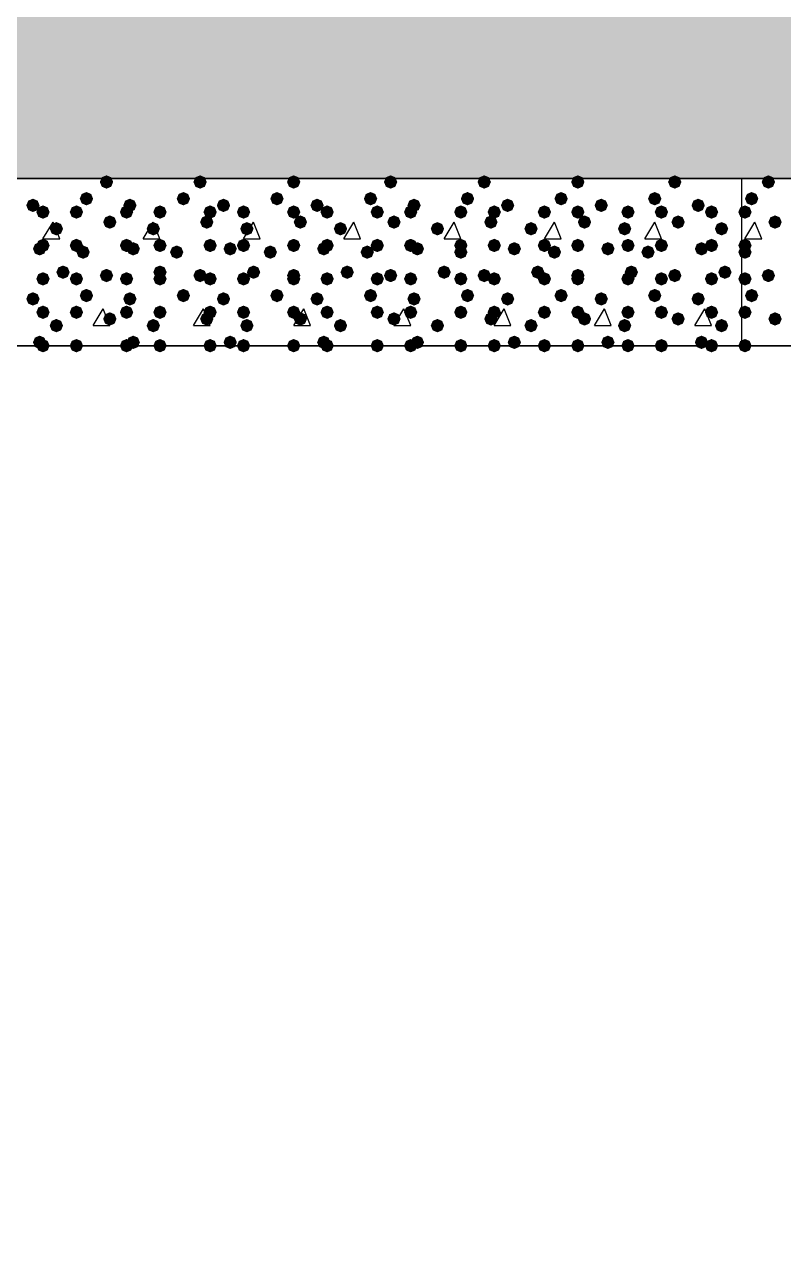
# Model space of a CAD drawing. Header units: millimetres. Extents: x 0 to 420, y 0 to 297.
# Drawn here: x 58.7 to 68.3, y 134.84 to 150.42 of the extents above; entities that cross this region are included whole.
import ezdxf

# ---------------------------------------------------------------- set-up
doc = ezdxf.new("R2010")
doc.units = ezdxf.units.MM
doc.layers.get('0').update_dxf_attribs({"linetype": 'CONTINUOUS'})

msp = doc.modelspace()

# ---------------------------------------------------------------- hatches: boundary and pattern name
at = {"true_color": 0x000008}
h = msp.add_hatch(color=0, dxfattribs=at)
h.paths.add_polyline_path([(379.603, 160.485667), (33.528, 160.485667), (379.603, 148.463)], flags=0)
h.paths.add_polyline_path([(33.528, 160.485667), (379.603, 148.463), (33.528, 148.463)], flags=0)
for points in [[(59.817, 148.420667), (59.792129, 148.360871), (59.732333, 148.336), (59.672538, 148.360871), (59.647667, 148.420667), (59.672537, 148.480462), (59.732333, 148.505333), (59.792129, 148.480463)], [(61.002333, 148.420667), (60.977463, 148.360871), (60.917667, 148.336), (60.857871, 148.360871), (60.833, 148.420667), (60.857871, 148.480462), (60.917667, 148.505333), (60.977462, 148.480463)], [(62.187667, 148.420667), (62.162796, 148.360871), (62.103, 148.336), (62.043204, 148.360871), (62.018333, 148.420667), (62.043204, 148.480462), (62.103, 148.505333), (62.162796, 148.480463)], [(63.415333, 148.420667), (63.390463, 148.360871), (63.330667, 148.336), (63.270871, 148.360871), (63.246, 148.420667), (63.270871, 148.480462), (63.330667, 148.505333), (63.390462, 148.480463)], [(64.600667, 148.420667), (64.575796, 148.360871), (64.516, 148.336), (64.456204, 148.360871), (64.431333, 148.420667), (64.456204, 148.480462), (64.516, 148.505333), (64.575796, 148.480463)], [(65.786, 148.420667), (65.761129, 148.360871), (65.701333, 148.336), (65.641537, 148.360871), (65.616667, 148.420667), (65.641537, 148.480462), (65.701333, 148.505333), (65.761129, 148.480463)], [(67.013667, 148.420667), (66.988796, 148.360871), (66.929, 148.336), (66.869204, 148.360871), (66.844333, 148.420667), (66.869204, 148.480462), (66.929, 148.505333), (66.988796, 148.480463)], [(59.563, 148.209), (59.538129, 148.149204), (59.478333, 148.124333), (59.418537, 148.149204), (59.393667, 148.209), (59.418537, 148.268796), (59.478333, 148.293667), (59.538129, 148.268796)], [(60.790667, 148.209), (60.765796, 148.149204), (60.706, 148.124333), (60.646204, 148.149204), (60.621333, 148.209), (60.646204, 148.268796), (60.706, 148.293667), (60.765796, 148.268796)], [(61.976, 148.209), (61.951129, 148.149204), (61.891333, 148.124333), (61.831537, 148.149204), (61.806667, 148.209), (61.831537, 148.268796), (61.891333, 148.293667), (61.951129, 148.268796)], [(63.161333, 148.209), (63.136462, 148.149204), (63.076667, 148.124333), (63.016871, 148.149204), (62.992, 148.209), (63.016871, 148.268796), (63.076667, 148.293667), (63.136462, 148.268796)], [(64.389, 148.209), (64.364129, 148.149204), (64.304333, 148.124333), (64.244538, 148.149204), (64.219667, 148.209), (64.244537, 148.268796), (64.304333, 148.293667), (64.364129, 148.268796)], [(65.574333, 148.209), (65.549462, 148.149204), (65.489667, 148.124333), (65.429871, 148.149204), (65.405, 148.209), (65.429871, 148.268796), (65.489667, 148.293667), (65.549462, 148.268796)], [(66.759667, 148.209), (66.734796, 148.149204), (66.675, 148.124333), (66.615204, 148.149204), (66.590333, 148.209), (66.615204, 148.268796), (66.675, 148.293667), (66.734796, 148.268796)], [(58.885667, 148.124333), (58.860796, 148.064537), (58.801, 148.039667), (58.741204, 148.064537), (58.716333, 148.124333), (58.741204, 148.184129), (58.801, 148.209), (58.860796, 148.184129)], [(59.012667, 148.039667), (58.987796, 147.979871), (58.928, 147.955), (58.868204, 147.979871), (58.843333, 148.039667), (58.868204, 148.099462), (58.928, 148.124333), (58.987796, 148.099463)], [(59.436, 148.039667), (59.411129, 147.979871), (59.351333, 147.955), (59.291537, 147.979871), (59.266667, 148.039667), (59.291537, 148.099462), (59.351333, 148.124333), (59.411129, 148.099463)], [(60.071, 148.039667), (60.046129, 147.979871), (59.986333, 147.955), (59.926537, 147.979871), (59.901667, 148.039667), (59.926537, 148.099462), (59.986333, 148.124333), (60.046129, 148.099463)], [(60.113333, 148.124333), (60.088463, 148.064537), (60.028667, 148.039667), (59.968871, 148.064537), (59.944, 148.124333), (59.968871, 148.184129), (60.028667, 148.209), (60.088462, 148.184129)], [(60.494333, 148.039667), (60.469462, 147.979871), (60.409667, 147.955), (60.349871, 147.979871), (60.325, 148.039667), (60.349871, 148.099462), (60.409667, 148.124333), (60.469462, 148.099463)], [(61.129333, 148.039667), (61.104462, 147.979871), (61.044667, 147.955), (60.984871, 147.979871), (60.96, 148.039667), (60.984871, 148.099462), (61.044667, 148.124333), (61.104462, 148.099463)], [(61.298667, 148.124333), (61.273796, 148.064537), (61.214, 148.039667), (61.154204, 148.064537), (61.129333, 148.124333), (61.154204, 148.184129), (61.214, 148.209), (61.273796, 148.184129)], [(61.552667, 148.039667), (61.527796, 147.979871), (61.468, 147.955), (61.408204, 147.979871), (61.383333, 148.039667), (61.408204, 148.099462), (61.468, 148.124333), (61.527796, 148.099463)], [(62.187667, 148.039667), (62.162796, 147.979871), (62.103, 147.955), (62.043204, 147.979871), (62.018333, 148.039667), (62.043204, 148.099462), (62.103, 148.124333), (62.162796, 148.099463)], [(62.484, 148.124333), (62.459129, 148.064537), (62.399333, 148.039667), (62.339538, 148.064537), (62.314667, 148.124333), (62.339537, 148.184129), (62.399333, 148.209), (62.459129, 148.184129)], [(62.611, 148.039667), (62.586129, 147.979871), (62.526333, 147.955), (62.466537, 147.979871), (62.441667, 148.039667), (62.466537, 148.099462), (62.526333, 148.124333), (62.586129, 148.099463)], [(63.246, 148.039667), (63.221129, 147.979871), (63.161333, 147.955), (63.101537, 147.979871), (63.076667, 148.039667), (63.101537, 148.099462), (63.161333, 148.124333), (63.221129, 148.099463)], [(63.669333, 148.039667), (63.644462, 147.979871), (63.584667, 147.955), (63.524871, 147.979871), (63.5, 148.039667), (63.524871, 148.099462), (63.584667, 148.124333), (63.644462, 148.099463)], [(63.711667, 148.124333), (63.686796, 148.064537), (63.627, 148.039667), (63.567204, 148.064537), (63.542333, 148.124333), (63.567204, 148.184129), (63.627, 148.209), (63.686796, 148.184129)], [(64.304333, 148.039667), (64.279462, 147.979871), (64.219667, 147.955), (64.159871, 147.979871), (64.135, 148.039667), (64.159871, 148.099462), (64.219667, 148.124333), (64.279462, 148.099463)], [(64.727667, 148.039667), (64.702796, 147.979871), (64.643, 147.955), (64.583204, 147.979871), (64.558333, 148.039667), (64.583204, 148.099462), (64.643, 148.124333), (64.702796, 148.099463)], [(64.897, 148.124333), (64.872129, 148.064537), (64.812333, 148.039667), (64.752538, 148.064537), (64.727667, 148.124333), (64.752537, 148.184129), (64.812333, 148.209), (64.872129, 148.184129)], [(65.362667, 148.039667), (65.337796, 147.979871), (65.278, 147.955), (65.218204, 147.979871), (65.193333, 148.039667), (65.218204, 148.099462), (65.278, 148.124333), (65.337796, 148.099463)], [(65.786, 148.039667), (65.761129, 147.979871), (65.701333, 147.955), (65.641537, 147.979871), (65.616667, 148.039667), (65.641537, 148.099462), (65.701333, 148.124333), (65.761129, 148.099463)], [(66.082333, 148.124333), (66.057463, 148.064537), (65.997667, 148.039667), (65.937871, 148.064537), (65.913, 148.124333), (65.937871, 148.184129), (65.997667, 148.209), (66.057462, 148.184129)], [(66.421, 148.039667), (66.396129, 147.979871), (66.336333, 147.955), (66.276537, 147.979871), (66.251667, 148.039667), (66.276537, 148.099462), (66.336333, 148.124333), (66.396129, 148.099463)], [(66.844333, 148.039667), (66.819462, 147.979871), (66.759667, 147.955), (66.699871, 147.979871), (66.675, 148.039667), (66.699871, 148.099462), (66.759667, 148.124333), (66.819462, 148.099463)], [(67.31, 148.124333), (67.285129, 148.064537), (67.225333, 148.039667), (67.165538, 148.064537), (67.140667, 148.124333), (67.165537, 148.184129), (67.225333, 148.209), (67.285129, 148.184129)], [(67.479333, 148.039667), (67.454462, 147.979871), (67.394667, 147.955), (67.334871, 147.979871), (67.31, 148.039667), (67.334871, 148.099462), (67.394667, 148.124333), (67.454462, 148.099463)], [(59.859333, 147.912667), (59.834462, 147.852871), (59.774667, 147.828), (59.714871, 147.852871), (59.69, 147.912667), (59.714871, 147.972462), (59.774667, 147.997333), (59.834462, 147.972463)], [(61.087, 147.912667), (61.062129, 147.852871), (61.002333, 147.828), (60.942538, 147.852871), (60.917667, 147.912667), (60.942537, 147.972462), (61.002333, 147.997333), (61.062129, 147.972463)], [(62.272333, 147.912667), (62.247463, 147.852871), (62.187667, 147.828), (62.127871, 147.852871), (62.103, 147.912667), (62.127871, 147.972462), (62.187667, 147.997333), (62.247462, 147.972463)], [(63.457667, 147.912667), (63.432796, 147.852871), (63.373, 147.828), (63.313204, 147.852871), (63.288333, 147.912667), (63.313204, 147.972462), (63.373, 147.997333), (63.432796, 147.972463)], [(64.685333, 147.912667), (64.660463, 147.852871), (64.600667, 147.828), (64.540871, 147.852871), (64.516, 147.912667), (64.540871, 147.972462), (64.600667, 147.997333), (64.660462, 147.972463)], [(65.870667, 147.912667), (65.845796, 147.852871), (65.786, 147.828), (65.726204, 147.852871), (65.701333, 147.912667), (65.726204, 147.972462), (65.786, 147.997333), (65.845796, 147.972463)], [(67.056, 147.912667), (67.031129, 147.852871), (66.971333, 147.828), (66.911537, 147.852871), (66.886667, 147.912667), (66.911537, 147.972462), (66.971333, 147.997333), (67.031129, 147.972463)], [(59.182, 147.828), (59.157129, 147.768204), (59.097333, 147.743333), (59.037538, 147.768204), (59.012667, 147.828), (59.037537, 147.887796), (59.097333, 147.912667), (59.157129, 147.887796)], [(60.409667, 147.828), (60.384796, 147.768204), (60.325, 147.743333), (60.265204, 147.768204), (60.240333, 147.828), (60.265204, 147.887796), (60.325, 147.912667), (60.384796, 147.887796)], [(61.595, 147.828), (61.570129, 147.768204), (61.510333, 147.743333), (61.450538, 147.768204), (61.425667, 147.828), (61.450537, 147.887796), (61.510333, 147.912667), (61.570129, 147.887796)], [(62.780333, 147.828), (62.755463, 147.768204), (62.695667, 147.743333), (62.635871, 147.768204), (62.611, 147.828), (62.635871, 147.887796), (62.695667, 147.912667), (62.755462, 147.887796)], [(64.008, 147.828), (63.983129, 147.768204), (63.923333, 147.743333), (63.863538, 147.768204), (63.838667, 147.828), (63.863537, 147.887796), (63.923333, 147.912667), (63.983129, 147.887796)], [(65.193333, 147.828), (65.168463, 147.768204), (65.108667, 147.743333), (65.048871, 147.768204), (65.024, 147.828), (65.048871, 147.887796), (65.108667, 147.912667), (65.168462, 147.887796)], [(66.378667, 147.828), (66.353796, 147.768204), (66.294, 147.743333), (66.234204, 147.768204), (66.209333, 147.828), (66.234204, 147.887796), (66.294, 147.912667), (66.353796, 147.887796)], [(67.606333, 147.828), (67.581463, 147.768204), (67.521667, 147.743333), (67.461871, 147.768204), (67.437, 147.828), (67.461871, 147.887796), (67.521667, 147.912667), (67.581462, 147.887796)], [(58.970333, 147.574), (58.945463, 147.514204), (58.885667, 147.489333), (58.825871, 147.514204), (58.801, 147.574), (58.825871, 147.633796), (58.885667, 147.658667), (58.945462, 147.633796)], [(59.012667, 147.616333), (58.987796, 147.556537), (58.928, 147.531667), (58.868204, 147.556537), (58.843333, 147.616333), (58.868204, 147.676129), (58.928, 147.701), (58.987796, 147.676129)], [(59.436, 147.616333), (59.411129, 147.556537), (59.351333, 147.531667), (59.291537, 147.556537), (59.266667, 147.616333), (59.291537, 147.676129), (59.351333, 147.701), (59.411129, 147.676129)], [(60.071, 147.616333), (60.046129, 147.556537), (59.986333, 147.531667), (59.926537, 147.556537), (59.901667, 147.616333), (59.926537, 147.676129), (59.986333, 147.701), (60.046129, 147.676129)], [(60.155667, 147.574), (60.130796, 147.514204), (60.071, 147.489333), (60.011204, 147.514204), (59.986333, 147.574), (60.011204, 147.633796), (60.071, 147.658667), (60.130796, 147.633796)], [(60.494333, 147.616333), (60.469462, 147.556537), (60.409667, 147.531667), (60.349871, 147.556537), (60.325, 147.616333), (60.349871, 147.676129), (60.409667, 147.701), (60.469462, 147.676129)], [(61.129333, 147.616333), (61.104462, 147.556537), (61.044667, 147.531667), (60.984871, 147.556537), (60.96, 147.616333), (60.984871, 147.676129), (61.044667, 147.701), (61.104462, 147.676129)], [(61.383333, 147.574), (61.358463, 147.514204), (61.298667, 147.489333), (61.238871, 147.514204), (61.214, 147.574), (61.238871, 147.633796), (61.298667, 147.658667), (61.358462, 147.633796)], [(61.552667, 147.616333), (61.527796, 147.556537), (61.468, 147.531667), (61.408204, 147.556537), (61.383333, 147.616333), (61.408204, 147.676129), (61.468, 147.701), (61.527796, 147.676129)], [(62.187667, 147.616333), (62.162796, 147.556537), (62.103, 147.531667), (62.043204, 147.556537), (62.018333, 147.616333), (62.043204, 147.676129), (62.103, 147.701), (62.162796, 147.676129)], [(62.568667, 147.574), (62.543796, 147.514204), (62.484, 147.489333), (62.424204, 147.514204), (62.399333, 147.574), (62.424204, 147.633796), (62.484, 147.658667), (62.543796, 147.633796)], [(62.611, 147.616333), (62.586129, 147.556537), (62.526333, 147.531667), (62.466537, 147.556537), (62.441667, 147.616333), (62.466537, 147.676129), (62.526333, 147.701), (62.586129, 147.676129)], [(63.246, 147.616333), (63.221129, 147.556537), (63.161333, 147.531667), (63.101537, 147.556537), (63.076667, 147.616333), (63.101537, 147.676129), (63.161333, 147.701), (63.221129, 147.676129)], [(63.669333, 147.616333), (63.644462, 147.556537), (63.584667, 147.531667), (63.524871, 147.556537), (63.5, 147.616333), (63.524871, 147.676129), (63.584667, 147.701), (63.644462, 147.676129)], [(63.754, 147.574), (63.729129, 147.514204), (63.669333, 147.489333), (63.609538, 147.514204), (63.584667, 147.574), (63.609537, 147.633796), (63.669333, 147.658667), (63.729129, 147.633796)], [(64.304333, 147.616333), (64.279462, 147.556537), (64.219667, 147.531667), (64.159871, 147.556537), (64.135, 147.616333), (64.159871, 147.676129), (64.219667, 147.701), (64.279462, 147.676129)], [(64.727667, 147.616333), (64.702796, 147.556537), (64.643, 147.531667), (64.583204, 147.556537), (64.558333, 147.616333), (64.583204, 147.676129), (64.643, 147.701), (64.702796, 147.676129)], [(64.981667, 147.574), (64.956796, 147.514204), (64.897, 147.489333), (64.837204, 147.514204), (64.812333, 147.574), (64.837204, 147.633796), (64.897, 147.658667), (64.956796, 147.633796)], [(65.362667, 147.616333), (65.337796, 147.556537), (65.278, 147.531667), (65.218204, 147.556537), (65.193333, 147.616333), (65.218204, 147.676129), (65.278, 147.701), (65.337796, 147.676129)], [(65.786, 147.616333), (65.761129, 147.556537), (65.701333, 147.531667), (65.641537, 147.556537), (65.616667, 147.616333), (65.641537, 147.676129), (65.701333, 147.701), (65.761129, 147.676129)], [(66.167, 147.574), (66.142129, 147.514204), (66.082333, 147.489333), (66.022538, 147.514204), (65.997667, 147.574), (66.022537, 147.633796), (66.082333, 147.658667), (66.142129, 147.633796)], [(66.421, 147.616333), (66.396129, 147.556537), (66.336333, 147.531667), (66.276537, 147.556537), (66.251667, 147.616333), (66.276537, 147.676129), (66.336333, 147.701), (66.396129, 147.676129)], [(66.844333, 147.616333), (66.819462, 147.556537), (66.759667, 147.531667), (66.699871, 147.556537), (66.675, 147.616333), (66.699871, 147.676129), (66.759667, 147.701), (66.819462, 147.676129)], [(67.352333, 147.574), (67.327463, 147.514204), (67.267667, 147.489333), (67.207871, 147.514204), (67.183, 147.574), (67.207871, 147.633796), (67.267667, 147.658667), (67.327462, 147.633796)], [(67.479333, 147.616333), (67.454462, 147.556537), (67.394667, 147.531667), (67.334871, 147.556537), (67.31, 147.616333), (67.334871, 147.676129), (67.394667, 147.701), (67.454462, 147.676129)], [(59.520667, 147.531667), (59.495796, 147.471871), (59.436, 147.447), (59.376204, 147.471871), (59.351333, 147.531667), (59.376204, 147.591462), (59.436, 147.616333), (59.495796, 147.591463)], [(60.706, 147.531667), (60.681129, 147.471871), (60.621333, 147.447), (60.561537, 147.471871), (60.536667, 147.531667), (60.561537, 147.591462), (60.621333, 147.616333), (60.681129, 147.591463)], [(61.891333, 147.531667), (61.866462, 147.471871), (61.806667, 147.447), (61.746871, 147.471871), (61.722, 147.531667), (61.746871, 147.591462), (61.806667, 147.616333), (61.866462, 147.591463)], [(63.119, 147.531667), (63.094129, 147.471871), (63.034333, 147.447), (62.974538, 147.471871), (62.949667, 147.531667), (62.974537, 147.591462), (63.034333, 147.616333), (63.094129, 147.591463)], [(64.304333, 147.531667), (64.279462, 147.471871), (64.219667, 147.447), (64.159871, 147.471871), (64.135, 147.531667), (64.159871, 147.591462), (64.219667, 147.616333), (64.279462, 147.591463)], [(65.489667, 147.531667), (65.464796, 147.471871), (65.405, 147.447), (65.345204, 147.471871), (65.320333, 147.531667), (65.345204, 147.591462), (65.405, 147.616333), (65.464796, 147.591463)], [(66.675, 147.531667), (66.650129, 147.471871), (66.590333, 147.447), (66.530538, 147.471871), (66.505667, 147.531667), (66.530537, 147.591462), (66.590333, 147.616333), (66.650129, 147.591463)], [(59.266667, 147.277667), (59.241796, 147.217871), (59.182, 147.193), (59.122204, 147.217871), (59.097333, 147.277667), (59.122204, 147.337462), (59.182, 147.362333), (59.241796, 147.337463)], [(60.494333, 147.277667), (60.469462, 147.217871), (60.409667, 147.193), (60.349871, 147.217871), (60.325, 147.277667), (60.349871, 147.337462), (60.409667, 147.362333), (60.469462, 147.337463)], [(61.679667, 147.277667), (61.654796, 147.217871), (61.595, 147.193), (61.535204, 147.217871), (61.510333, 147.277667), (61.535204, 147.337462), (61.595, 147.362333), (61.654796, 147.337463)], [(62.865, 147.277667), (62.840129, 147.217871), (62.780333, 147.193), (62.720538, 147.217871), (62.695667, 147.277667), (62.720537, 147.337462), (62.780333, 147.362333), (62.840129, 147.337463)], [(64.092667, 147.277667), (64.067796, 147.217871), (64.008, 147.193), (63.948204, 147.217871), (63.923333, 147.277667), (63.948204, 147.337462), (64.008, 147.362333), (64.067796, 147.337463)], [(65.278, 147.277667), (65.253129, 147.217871), (65.193333, 147.193), (65.133538, 147.217871), (65.108667, 147.277667), (65.133537, 147.337462), (65.193333, 147.362333), (65.253129, 147.337463)], [(66.463333, 147.277667), (66.438463, 147.217871), (66.378667, 147.193), (66.318871, 147.217871), (66.294, 147.277667), (66.318871, 147.337462), (66.378667, 147.362333), (66.438462, 147.337463)], [(67.648667, 147.277667), (67.623796, 147.217871), (67.564, 147.193), (67.504204, 147.217871), (67.479333, 147.277667), (67.504204, 147.337462), (67.564, 147.362333), (67.623796, 147.337463)], [(59.012667, 147.193), (58.987796, 147.133204), (58.928, 147.108333), (58.868204, 147.133204), (58.843333, 147.193), (58.868204, 147.252796), (58.928, 147.277667), (58.987796, 147.252796)], [(59.436, 147.193), (59.411129, 147.133204), (59.351333, 147.108333), (59.291537, 147.133204), (59.266667, 147.193), (59.291537, 147.252796), (59.351333, 147.277667), (59.411129, 147.252796)], [(59.817, 147.235333), (59.792129, 147.175537), (59.732333, 147.150667), (59.672538, 147.175537), (59.647667, 147.235333), (59.672537, 147.295129), (59.732333, 147.32), (59.792129, 147.295129)], [(60.071, 147.193), (60.046129, 147.133204), (59.986333, 147.108333), (59.926537, 147.133204), (59.901667, 147.193), (59.926537, 147.252796), (59.986333, 147.277667), (60.046129, 147.252796)], [(60.494333, 147.193), (60.469462, 147.133204), (60.409667, 147.108333), (60.349871, 147.133204), (60.325, 147.193), (60.349871, 147.252796), (60.409667, 147.277667), (60.469462, 147.252796)], [(61.002333, 147.235333), (60.977463, 147.175537), (60.917667, 147.150667), (60.857871, 147.175537), (60.833, 147.235333), (60.857871, 147.295129), (60.917667, 147.32), (60.977462, 147.295129)], [(61.129333, 147.193), (61.104462, 147.133204), (61.044667, 147.108333), (60.984871, 147.133204), (60.96, 147.193), (60.984871, 147.252796), (61.044667, 147.277667), (61.104462, 147.252796)], [(61.552667, 147.193), (61.527796, 147.133204), (61.468, 147.108333), (61.408204, 147.133204), (61.383333, 147.193), (61.408204, 147.252796), (61.468, 147.277667), (61.527796, 147.252796)], [(62.187667, 147.235333), (62.162796, 147.175537), (62.103, 147.150667), (62.043204, 147.175537), (62.018333, 147.235333), (62.043204, 147.295129), (62.103, 147.32), (62.162796, 147.295129)], [(62.187667, 147.193), (62.162796, 147.133204), (62.103, 147.108333), (62.043204, 147.133204), (62.018333, 147.193), (62.043204, 147.252796), (62.103, 147.277667), (62.162796, 147.252796)], [(62.611, 147.193), (62.586129, 147.133204), (62.526333, 147.108333), (62.466537, 147.133204), (62.441667, 147.193), (62.466537, 147.252796), (62.526333, 147.277667), (62.586129, 147.252796)], [(63.246, 147.193), (63.221129, 147.133204), (63.161333, 147.108333), (63.101537, 147.133204), (63.076667, 147.193), (63.101537, 147.252796), (63.161333, 147.277667), (63.221129, 147.252796)], [(63.415333, 147.235333), (63.390463, 147.175537), (63.330667, 147.150667), (63.270871, 147.175537), (63.246, 147.235333), (63.270871, 147.295129), (63.330667, 147.32), (63.390462, 147.295129)], [(63.669333, 147.193), (63.644462, 147.133204), (63.584667, 147.108333), (63.524871, 147.133204), (63.5, 147.193), (63.524871, 147.252796), (63.584667, 147.277667), (63.644462, 147.252796)], [(64.304333, 147.193), (64.279462, 147.133204), (64.219667, 147.108333), (64.159871, 147.133204), (64.135, 147.193), (64.159871, 147.252796), (64.219667, 147.277667), (64.279462, 147.252796)], [(64.600667, 147.235333), (64.575796, 147.175537), (64.516, 147.150667), (64.456204, 147.175537), (64.431333, 147.235333), (64.456204, 147.295129), (64.516, 147.32), (64.575796, 147.295129)], [(64.727667, 147.193), (64.702796, 147.133204), (64.643, 147.108333), (64.583204, 147.133204), (64.558333, 147.193), (64.583204, 147.252796), (64.643, 147.277667), (64.702796, 147.252796)], [(65.362667, 147.193), (65.337796, 147.133204), (65.278, 147.108333), (65.218204, 147.133204), (65.193333, 147.193), (65.218204, 147.252796), (65.278, 147.277667), (65.337796, 147.252796)], [(65.786, 147.235333), (65.761129, 147.175537), (65.701333, 147.150667), (65.641537, 147.175537), (65.616667, 147.235333), (65.641537, 147.295129), (65.701333, 147.32), (65.761129, 147.295129)], [(65.786, 147.193), (65.761129, 147.133204), (65.701333, 147.108333), (65.641537, 147.133204), (65.616667, 147.193), (65.641537, 147.252796), (65.701333, 147.277667), (65.761129, 147.252796)], [(66.421, 147.193), (66.396129, 147.133204), (66.336333, 147.108333), (66.276537, 147.133204), (66.251667, 147.193), (66.276537, 147.252796), (66.336333, 147.277667), (66.396129, 147.252796)], [(66.844333, 147.193), (66.819462, 147.133204), (66.759667, 147.108333), (66.699871, 147.133204), (66.675, 147.193), (66.699871, 147.252796), (66.759667, 147.277667), (66.819462, 147.252796)], [(67.013667, 147.235333), (66.988796, 147.175537), (66.929, 147.150667), (66.869204, 147.175537), (66.844333, 147.235333), (66.869204, 147.295129), (66.929, 147.32), (66.988796, 147.295129)], [(67.479333, 147.193), (67.454462, 147.133204), (67.394667, 147.108333), (67.334871, 147.133204), (67.31, 147.193), (67.334871, 147.252796), (67.394667, 147.277667), (67.454462, 147.252796)], [(58.885667, 146.939), (58.860796, 146.879204), (58.801, 146.854333), (58.741204, 146.879204), (58.716333, 146.939), (58.741204, 146.998796), (58.801, 147.023667), (58.860796, 146.998796)], [(59.563, 146.981333), (59.538129, 146.921537), (59.478333, 146.896667), (59.418537, 146.921537), (59.393667, 146.981333), (59.418537, 147.041129), (59.478333, 147.066), (59.538129, 147.041129)], [(60.113333, 146.939), (60.088463, 146.879204), (60.028667, 146.854333), (59.968871, 146.879204), (59.944, 146.939), (59.968871, 146.998796), (60.028667, 147.023667), (60.088462, 146.998796)], [(60.790667, 146.981333), (60.765796, 146.921537), (60.706, 146.896667), (60.646204, 146.921537), (60.621333, 146.981333), (60.646204, 147.041129), (60.706, 147.066), (60.765796, 147.041129)], [(61.298667, 146.939), (61.273796, 146.879204), (61.214, 146.854333), (61.154204, 146.879204), (61.129333, 146.939), (61.154204, 146.998796), (61.214, 147.023667), (61.273796, 146.998796)], [(61.976, 146.981333), (61.951129, 146.921537), (61.891333, 146.896667), (61.831537, 146.921537), (61.806667, 146.981333), (61.831537, 147.041129), (61.891333, 147.066), (61.951129, 147.041129)], [(62.484, 146.939), (62.459129, 146.879204), (62.399333, 146.854333), (62.339538, 146.879204), (62.314667, 146.939), (62.339537, 146.998796), (62.399333, 147.023667), (62.459129, 146.998796)], [(63.161333, 146.981333), (63.136462, 146.921537), (63.076667, 146.896667), (63.016871, 146.921537), (62.992, 146.981333), (63.016871, 147.041129), (63.076667, 147.066), (63.136462, 147.041129)], [(63.711667, 146.939), (63.686796, 146.879204), (63.627, 146.854333), (63.567204, 146.879204), (63.542333, 146.939), (63.567204, 146.998796), (63.627, 147.023667), (63.686796, 146.998796)], [(64.389, 146.981333), (64.364129, 146.921537), (64.304333, 146.896667), (64.244538, 146.921537), (64.219667, 146.981333), (64.244537, 147.041129), (64.304333, 147.066), (64.364129, 147.041129)], [(64.897, 146.939), (64.872129, 146.879204), (64.812333, 146.854333), (64.752538, 146.879204), (64.727667, 146.939), (64.752537, 146.998796), (64.812333, 147.023667), (64.872129, 146.998796)], [(65.574333, 146.981333), (65.549462, 146.921537), (65.489667, 146.896667), (65.429871, 146.921537), (65.405, 146.981333), (65.429871, 147.041129), (65.489667, 147.066), (65.549462, 147.041129)], [(66.082333, 146.939), (66.057463, 146.879204), (65.997667, 146.854333), (65.937871, 146.879204), (65.913, 146.939), (65.937871, 146.998796), (65.997667, 147.023667), (66.057462, 146.998796)], [(66.759667, 146.981333), (66.734796, 146.921537), (66.675, 146.896667), (66.615204, 146.921537), (66.590333, 146.981333), (66.615204, 147.041129), (66.675, 147.066), (66.734796, 147.041129)], [(67.31, 146.939), (67.285129, 146.879204), (67.225333, 146.854333), (67.165538, 146.879204), (67.140667, 146.939), (67.165537, 146.998796), (67.225333, 147.023667), (67.285129, 146.998796)], [(59.012667, 146.769667), (58.987796, 146.709871), (58.928, 146.685), (58.868204, 146.709871), (58.843333, 146.769667), (58.868204, 146.829462), (58.928, 146.854333), (58.987796, 146.829463)], [(59.436, 146.769667), (59.411129, 146.709871), (59.351333, 146.685), (59.291537, 146.709871), (59.266667, 146.769667), (59.291537, 146.829462), (59.351333, 146.854333), (59.411129, 146.829463)], [(59.859333, 146.685), (59.834462, 146.625204), (59.774667, 146.600333), (59.714871, 146.625204), (59.69, 146.685), (59.714871, 146.744796), (59.774667, 146.769667), (59.834462, 146.744796)], [(60.071, 146.769667), (60.046129, 146.709871), (59.986333, 146.685), (59.926537, 146.709871), (59.901667, 146.769667), (59.926537, 146.829462), (59.986333, 146.854333), (60.046129, 146.829463)], [(60.494333, 146.769667), (60.469462, 146.709871), (60.409667, 146.685), (60.349871, 146.709871), (60.325, 146.769667), (60.349871, 146.829462), (60.409667, 146.854333), (60.469462, 146.829463)], [(61.087, 146.685), (61.062129, 146.625204), (61.002333, 146.600333), (60.942538, 146.625204), (60.917667, 146.685), (60.942537, 146.744796), (61.002333, 146.769667), (61.062129, 146.744796)], [(61.129333, 146.769667), (61.104462, 146.709871), (61.044667, 146.685), (60.984871, 146.709871), (60.96, 146.769667), (60.984871, 146.829462), (61.044667, 146.854333), (61.104462, 146.829463)], [(61.552667, 146.769667), (61.527796, 146.709871), (61.468, 146.685), (61.408204, 146.709871), (61.383333, 146.769667), (61.408204, 146.829462), (61.468, 146.854333), (61.527796, 146.829463)], [(62.187667, 146.769667), (62.162796, 146.709871), (62.103, 146.685), (62.043204, 146.709871), (62.018333, 146.769667), (62.043204, 146.829462), (62.103, 146.854333), (62.162796, 146.829463)], [(62.272333, 146.685), (62.247463, 146.625204), (62.187667, 146.600333), (62.127871, 146.625204), (62.103, 146.685), (62.127871, 146.744796), (62.187667, 146.769667), (62.247462, 146.744796)], [(62.611, 146.769667), (62.586129, 146.709871), (62.526333, 146.685), (62.466537, 146.709871), (62.441667, 146.769667), (62.466537, 146.829462), (62.526333, 146.854333), (62.586129, 146.829463)], [(63.246, 146.769667), (63.221129, 146.709871), (63.161333, 146.685), (63.101537, 146.709871), (63.076667, 146.769667), (63.101537, 146.829462), (63.161333, 146.854333), (63.221129, 146.829463)], [(63.457667, 146.685), (63.432796, 146.625204), (63.373, 146.600333), (63.313204, 146.625204), (63.288333, 146.685), (63.313204, 146.744796), (63.373, 146.769667), (63.432796, 146.744796)], [(63.669333, 146.769667), (63.644462, 146.709871), (63.584667, 146.685), (63.524871, 146.709871), (63.5, 146.769667), (63.524871, 146.829462), (63.584667, 146.854333), (63.644462, 146.829463)], [(64.304333, 146.769667), (64.279462, 146.709871), (64.219667, 146.685), (64.159871, 146.709871), (64.135, 146.769667), (64.159871, 146.829462), (64.219667, 146.854333), (64.279462, 146.829463)], [(64.685333, 146.685), (64.660463, 146.625204), (64.600667, 146.600333), (64.540871, 146.625204), (64.516, 146.685), (64.540871, 146.744796), (64.600667, 146.769667), (64.660462, 146.744796)], [(64.727667, 146.769667), (64.702796, 146.709871), (64.643, 146.685), (64.583204, 146.709871), (64.558333, 146.769667), (64.583204, 146.829462), (64.643, 146.854333), (64.702796, 146.829463)], [(65.362667, 146.769667), (65.337796, 146.709871), (65.278, 146.685), (65.218204, 146.709871), (65.193333, 146.769667), (65.218204, 146.829462), (65.278, 146.854333), (65.337796, 146.829463)], [(65.786, 146.769667), (65.761129, 146.709871), (65.701333, 146.685), (65.641537, 146.709871), (65.616667, 146.769667), (65.641537, 146.829462), (65.701333, 146.854333), (65.761129, 146.829463)], [(65.870667, 146.685), (65.845796, 146.625204), (65.786, 146.600333), (65.726204, 146.625204), (65.701333, 146.685), (65.726204, 146.744796), (65.786, 146.769667), (65.845796, 146.744796)], [(66.421, 146.769667), (66.396129, 146.709871), (66.336333, 146.685), (66.276537, 146.709871), (66.251667, 146.769667), (66.276537, 146.829462), (66.336333, 146.854333), (66.396129, 146.829463)], [(66.844333, 146.769667), (66.819462, 146.709871), (66.759667, 146.685), (66.699871, 146.709871), (66.675, 146.769667), (66.699871, 146.829462), (66.759667, 146.854333), (66.819462, 146.829463)], [(67.056, 146.685), (67.031129, 146.625204), (66.971333, 146.600333), (66.911537, 146.625204), (66.886667, 146.685), (66.911537, 146.744796), (66.971333, 146.769667), (67.031129, 146.744796)], [(67.479333, 146.769667), (67.454462, 146.709871), (67.394667, 146.685), (67.334871, 146.709871), (67.31, 146.769667), (67.334871, 146.829462), (67.394667, 146.854333), (67.454462, 146.829463)], [(59.182, 146.600333), (59.157129, 146.540537), (59.097333, 146.515667), (59.037538, 146.540537), (59.012667, 146.600333), (59.037537, 146.660129), (59.097333, 146.685), (59.157129, 146.660129)], [(60.409667, 146.600333), (60.384796, 146.540537), (60.325, 146.515667), (60.265204, 146.540537), (60.240333, 146.600333), (60.265204, 146.660129), (60.325, 146.685), (60.384796, 146.660129)], [(61.595, 146.600333), (61.570129, 146.540537), (61.510333, 146.515667), (61.450538, 146.540537), (61.425667, 146.600333), (61.450537, 146.660129), (61.510333, 146.685), (61.570129, 146.660129)], [(62.780333, 146.600333), (62.755463, 146.540537), (62.695667, 146.515667), (62.635871, 146.540537), (62.611, 146.600333), (62.635871, 146.660129), (62.695667, 146.685), (62.755462, 146.660129)], [(64.008, 146.600333), (63.983129, 146.540537), (63.923333, 146.515667), (63.863538, 146.540537), (63.838667, 146.600333), (63.863537, 146.660129), (63.923333, 146.685), (63.983129, 146.660129)], [(65.193333, 146.600333), (65.168463, 146.540537), (65.108667, 146.515667), (65.048871, 146.540537), (65.024, 146.600333), (65.048871, 146.660129), (65.108667, 146.685), (65.168462, 146.660129)], [(66.378667, 146.600333), (66.353796, 146.540537), (66.294, 146.515667), (66.234204, 146.540537), (66.209333, 146.600333), (66.234204, 146.660129), (66.294, 146.685), (66.353796, 146.660129)], [(67.606333, 146.600333), (67.581463, 146.540537), (67.521667, 146.515667), (67.461871, 146.540537), (67.437, 146.600333), (67.461871, 146.660129), (67.521667, 146.685), (67.581462, 146.660129)], [(58.970333, 146.388667), (58.945463, 146.328871), (58.885667, 146.304), (58.825871, 146.328871), (58.801, 146.388667), (58.825871, 146.448462), (58.885667, 146.473333), (58.945462, 146.448463)], [(59.012667, 146.346333), (58.987796, 146.286537), (58.928, 146.261667), (58.868204, 146.286537), (58.843333, 146.346333), (58.868204, 146.406129), (58.928, 146.431), (58.987796, 146.406129)], [(59.436, 146.346333), (59.411129, 146.286537), (59.351333, 146.261667), (59.291537, 146.286537), (59.266667, 146.346333), (59.291537, 146.406129), (59.351333, 146.431), (59.411129, 146.406129)], [(60.071, 146.346333), (60.046129, 146.286537), (59.986333, 146.261667), (59.926537, 146.286537), (59.901667, 146.346333), (59.926537, 146.406129), (59.986333, 146.431), (60.046129, 146.406129)], [(60.155667, 146.388667), (60.130796, 146.328871), (60.071, 146.304), (60.011204, 146.328871), (59.986333, 146.388667), (60.011204, 146.448462), (60.071, 146.473333), (60.130796, 146.448463)], [(60.494333, 146.346333), (60.469462, 146.286537), (60.409667, 146.261667), (60.349871, 146.286537), (60.325, 146.346333), (60.349871, 146.406129), (60.409667, 146.431), (60.469462, 146.406129)], [(61.129333, 146.346333), (61.104462, 146.286537), (61.044667, 146.261667), (60.984871, 146.286537), (60.96, 146.346333), (60.984871, 146.406129), (61.044667, 146.431), (61.104462, 146.406129)], [(61.383333, 146.388667), (61.358463, 146.328871), (61.298667, 146.304), (61.238871, 146.328871), (61.214, 146.388667), (61.238871, 146.448462), (61.298667, 146.473333), (61.358462, 146.448463)], [(61.552667, 146.346333), (61.527796, 146.286537), (61.468, 146.261667), (61.408204, 146.286537), (61.383333, 146.346333), (61.408204, 146.406129), (61.468, 146.431), (61.527796, 146.406129)], [(62.187667, 146.346333), (62.162796, 146.286537), (62.103, 146.261667), (62.043204, 146.286537), (62.018333, 146.346333), (62.043204, 146.406129), (62.103, 146.431), (62.162796, 146.406129)], [(62.568667, 146.388667), (62.543796, 146.328871), (62.484, 146.304), (62.424204, 146.328871), (62.399333, 146.388667), (62.424204, 146.448462), (62.484, 146.473333), (62.543796, 146.448463)], [(62.611, 146.346333), (62.586129, 146.286537), (62.526333, 146.261667), (62.466537, 146.286537), (62.441667, 146.346333), (62.466537, 146.406129), (62.526333, 146.431), (62.586129, 146.406129)], [(63.246, 146.346333), (63.221129, 146.286537), (63.161333, 146.261667), (63.101537, 146.286537), (63.076667, 146.346333), (63.101537, 146.406129), (63.161333, 146.431), (63.221129, 146.406129)], [(63.669333, 146.346333), (63.644462, 146.286537), (63.584667, 146.261667), (63.524871, 146.286537), (63.5, 146.346333), (63.524871, 146.406129), (63.584667, 146.431), (63.644462, 146.406129)], [(63.754, 146.388667), (63.729129, 146.328871), (63.669333, 146.304), (63.609538, 146.328871), (63.584667, 146.388667), (63.609537, 146.448462), (63.669333, 146.473333), (63.729129, 146.448463)], [(64.304333, 146.346333), (64.279462, 146.286537), (64.219667, 146.261667), (64.159871, 146.286537), (64.135, 146.346333), (64.159871, 146.406129), (64.219667, 146.431), (64.279462, 146.406129)], [(64.727667, 146.346333), (64.702796, 146.286537), (64.643, 146.261667), (64.583204, 146.286537), (64.558333, 146.346333), (64.583204, 146.406129), (64.643, 146.431), (64.702796, 146.406129)], [(64.981667, 146.388667), (64.956796, 146.328871), (64.897, 146.304), (64.837204, 146.328871), (64.812333, 146.388667), (64.837204, 146.448462), (64.897, 146.473333), (64.956796, 146.448463)], [(65.362667, 146.346333), (65.337796, 146.286537), (65.278, 146.261667), (65.218204, 146.286537), (65.193333, 146.346333), (65.218204, 146.406129), (65.278, 146.431), (65.337796, 146.406129)], [(65.786, 146.346333), (65.761129, 146.286537), (65.701333, 146.261667), (65.641537, 146.286537), (65.616667, 146.346333), (65.641537, 146.406129), (65.701333, 146.431), (65.761129, 146.406129)], [(66.167, 146.388667), (66.142129, 146.328871), (66.082333, 146.304), (66.022538, 146.328871), (65.997667, 146.388667), (66.022537, 146.448462), (66.082333, 146.473333), (66.142129, 146.448463)], [(66.421, 146.346333), (66.396129, 146.286537), (66.336333, 146.261667), (66.276537, 146.286537), (66.251667, 146.346333), (66.276537, 146.406129), (66.336333, 146.431), (66.396129, 146.406129)], [(66.844333, 146.346333), (66.819462, 146.286537), (66.759667, 146.261667), (66.699871, 146.286537), (66.675, 146.346333), (66.699871, 146.406129), (66.759667, 146.431), (66.819462, 146.406129)], [(67.352333, 146.388667), (67.327463, 146.328871), (67.267667, 146.304), (67.207871, 146.328871), (67.183, 146.388667), (67.207871, 146.448462), (67.267667, 146.473333), (67.327462, 146.448463)], [(67.479333, 146.346333), (67.454462, 146.286537), (67.394667, 146.261667), (67.334871, 146.286537), (67.31, 146.346333), (67.334871, 146.406129), (67.394667, 146.431), (67.454462, 146.406129)]]:
    msp.add_hatch(color=0, dxfattribs=at).paths.add_polyline_path(points, flags=0)
at = {"true_color": 0x000007}
for points in [[(68.199, 148.420667), (68.174129, 148.360871), (68.114333, 148.336), (68.054538, 148.360871), (68.029667, 148.420667), (68.054537, 148.480462), (68.114333, 148.505333), (68.174129, 148.480463)], [(67.987333, 148.209), (67.962463, 148.149204), (67.902667, 148.124333), (67.842871, 148.149204), (67.818, 148.209), (67.842871, 148.268796), (67.902667, 148.293667), (67.962462, 148.268796)], [(67.902667, 148.039667), (67.877796, 147.979871), (67.818, 147.955), (67.758204, 147.979871), (67.733333, 148.039667), (67.758204, 148.099462), (67.818, 148.124333), (67.877796, 148.099463)], [(68.283667, 147.912667), (68.258796, 147.852871), (68.199, 147.828), (68.139204, 147.852871), (68.114333, 147.912667), (68.139204, 147.972462), (68.199, 147.997333), (68.258796, 147.972463)], [(67.902667, 147.616333), (67.877796, 147.556537), (67.818, 147.531667), (67.758204, 147.556537), (67.733333, 147.616333), (67.758204, 147.676129), (67.818, 147.701), (67.877796, 147.676129)], [(67.902667, 147.531667), (67.877796, 147.471871), (67.818, 147.447), (67.758204, 147.471871), (67.733333, 147.531667), (67.758204, 147.591462), (67.818, 147.616333), (67.877796, 147.591463)], [(67.902667, 147.193), (67.877796, 147.133204), (67.818, 147.108333), (67.758204, 147.133204), (67.733333, 147.193), (67.758204, 147.252796), (67.818, 147.277667), (67.877796, 147.252796)], [(68.199, 147.235333), (68.174129, 147.175537), (68.114333, 147.150667), (68.054538, 147.175537), (68.029667, 147.235333), (68.054537, 147.295129), (68.114333, 147.32), (68.174129, 147.295129)], [(67.987333, 146.981333), (67.962463, 146.921537), (67.902667, 146.896667), (67.842871, 146.921537), (67.818, 146.981333), (67.842871, 147.041129), (67.902667, 147.066), (67.962462, 147.041129)], [(67.902667, 146.769667), (67.877796, 146.709871), (67.818, 146.685), (67.758204, 146.709871), (67.733333, 146.769667), (67.758204, 146.829462), (67.818, 146.854333), (67.877796, 146.829463)], [(68.283667, 146.685), (68.258796, 146.625204), (68.199, 146.600333), (68.139204, 146.625204), (68.114333, 146.685), (68.139204, 146.744796), (68.199, 146.769667), (68.258796, 146.744796)], [(67.902667, 146.346333), (67.877796, 146.286537), (67.818, 146.261667), (67.758204, 146.286537), (67.733333, 146.346333), (67.758204, 146.406129), (67.818, 146.431), (67.877796, 146.406129)]]:
    msp.add_hatch(color=0, dxfattribs=at).paths.add_polyline_path(points, flags=0)

# ---------------------------------------------------------------- linework, layer by layer
at = {"color": 0, "true_color": 0x000008}
msp.add_lwpolyline([(33.528, 160.485667), (379.603, 148.463), (33.528, 148.463)], close=True, dxfattribs=at)
at = {"color": 0, "true_color": 0x000007}
for points in [[(32.469667, 125.179667), (32.469667, 148.463), (380.661333, 148.463), (380.661333, 125.179667), (218.228333, 125.179667), (218.228333, 103.970667), (194.902667, 103.970667), (194.902667, 125.179667)], [(32.469667, 125.179667), (32.469667, 148.463), (380.661333, 148.463), (380.661333, 125.179667), (218.228333, 125.179667), (218.228333, 103.970667), (194.902667, 103.970667), (194.902667, 125.179667)], [(67.775667, 148.463), (67.775667, 146.346333), (69.892333, 146.346333), (69.892333, 148.463)]]:
    msp.add_lwpolyline(points, close=True, dxfattribs=at)
for points in [[(67.775667, 148.463), (48.683333, 148.463)], [(67.818, 147.701), (67.945, 147.912667)], [(68.029667, 147.701), (67.945, 147.912667)], [(67.818, 147.701), (68.029667, 147.701)], [(48.683333, 146.346333), (67.775667, 146.346333)]]:
    msp.add_lwpolyline(points, dxfattribs=at)
at = {"color": 0, "true_color": 0x000008}
for points in [[(58.928, 147.701), (59.055, 147.912667)], [(59.139667, 147.701), (59.055, 147.912667)], [(60.198, 147.701), (60.325, 147.912667)], [(60.409667, 147.701), (60.325, 147.912667)], [(61.468, 147.701), (61.595, 147.912667)], [(61.679667, 147.701), (61.595, 147.912667)], [(62.738, 147.701), (62.865, 147.912667)], [(62.949667, 147.701), (62.865, 147.912667)], [(64.008, 147.701), (64.135, 147.912667)], [(64.219667, 147.701), (64.135, 147.912667)], [(65.278, 147.701), (65.405, 147.912667)], [(65.489667, 147.701), (65.405, 147.912667)], [(66.548, 147.701), (66.675, 147.912667)], [(66.759667, 147.701), (66.675, 147.912667)], [(58.928, 147.701), (59.139667, 147.701)], [(60.198, 147.701), (60.409667, 147.701)], [(61.468, 147.701), (61.679667, 147.701)], [(62.738, 147.701), (62.949667, 147.701)], [(64.008, 147.701), (64.219667, 147.701)], [(65.278, 147.701), (65.489667, 147.701)], [(66.548, 147.701), (66.759667, 147.701)], [(59.563, 146.600333), (59.69, 146.812)], [(59.774667, 146.600333), (59.69, 146.812)], [(60.833, 146.600333), (60.96, 146.812)], [(61.044667, 146.600333), (60.96, 146.812)], [(62.103, 146.600333), (62.23, 146.812)], [(62.314667, 146.600333), (62.23, 146.812)], [(63.373, 146.600333), (63.5, 146.812)], [(63.584667, 146.600333), (63.5, 146.812)], [(64.643, 146.600333), (64.77, 146.812)], [(64.854667, 146.600333), (64.77, 146.812)], [(65.913, 146.600333), (66.04, 146.812)], [(66.124667, 146.600333), (66.04, 146.812)], [(67.183, 146.600333), (67.31, 146.812)], [(67.394667, 146.600333), (67.31, 146.812)], [(59.563, 146.600333), (59.774667, 146.600333)], [(60.833, 146.600333), (61.044667, 146.600333)], [(62.103, 146.600333), (62.314667, 146.600333)], [(63.373, 146.600333), (63.584667, 146.600333)], [(64.643, 146.600333), (64.854667, 146.600333)], [(65.913, 146.600333), (66.124667, 146.600333)], [(67.183, 146.600333), (67.394667, 146.600333)]]:
    msp.add_lwpolyline(points, dxfattribs=at)
at = {"color": 0, "true_color": 0x0000fd}
msp.add_lwpolyline([(216.111667, 127.296333), (378.544667, 127.296333), (378.544667, 146.346333), (34.586333, 146.346333), (34.586333, 127.296333), (197.019333, 127.296333), (197.019333, 106.087333), (216.111667, 106.087333)], close=True, dxfattribs=at)

doc.saveas('drawing.dxf')
